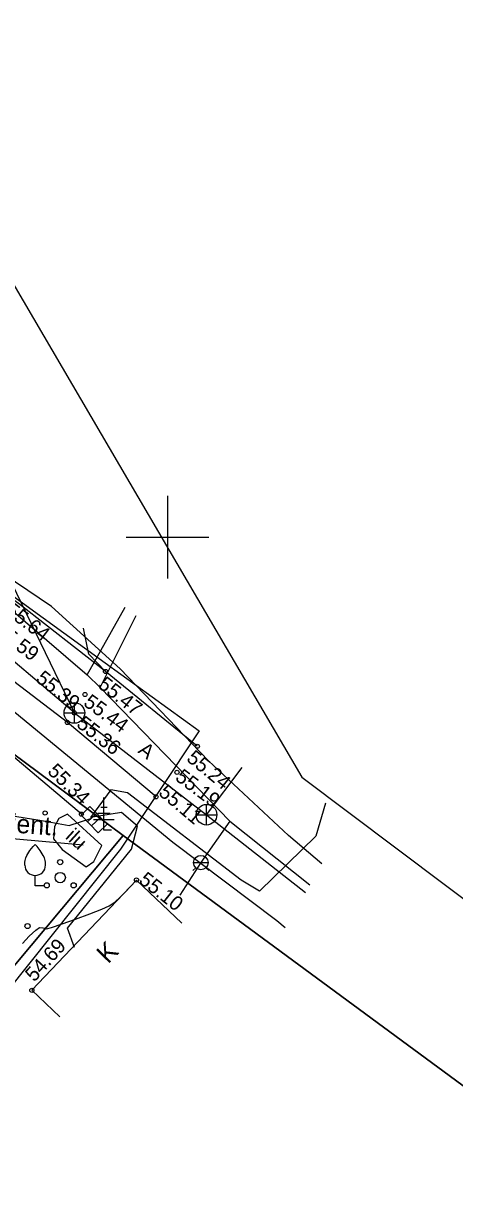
# Model space of a CAD drawing. Extents: x 641571 to 641888, y 6456688 to 6457092.
# Drawn here: x 641743 to 641763.9, y 6456767.9 to 6456824.8 of the extents above; entities that cross this region are included whole.
import ezdxf

# ---------------------------------------------------------------- set-up
doc = ezdxf.new("R2010")
doc.units = 0
for name, color, linetype in [('0_Reoveepumpla', 7, 'Continuous'), ('0_vesi_KAEV', 7, 'Continuous'), ('DTRASS', 7, 'Continuous'), ('HALJASTUS', 7, 'Continuous'), ('HOONE', 7, 'Continuous'), ('HORISONTAAL', 7, 'Continuous'), ('KKAEV', 7, 'Continuous'), ('KPKAABEL', 7, 'Continuous'), ('KTRASS', 7, 'Continuous'), ('MOOTPIIR', 7, 'Continuous'), ('MPKAABEL', 7, 'Continuous'), ('PIIR', 7, 'Continuous'), ('PUU', 7, 'Continuous'), ('SITRASS', 7, 'Continuous'), ('TEE', 7, 'Continuous'), ('VKAEV', 7, 'Continuous'), ('VORK', 7, 'Continuous'), ('VTRASS', 7, 'Continuous')]:
    doc.layers.add(name, color=color, linetype=linetype)

# ---------------------------------------------------------------- blocks, each defined once
blk = doc.blocks.new('KAKAEV')
at = {"layer": 'KKAEV'}
for p, q in [((-1, 0), (1, 0)), ((0, -1), (0, 1))]:
    blk.add_line(p, q, dxfattribs=at)
blk.add_circle((0, 0), 1, dxfattribs=at)

msp = doc.modelspace()

# ---------------------------------------------------------------- linework, layer by layer
at = {"layer": '0_Reoveepumpla'}
for centre in [(641747.002, 6456793.509), (641746.01, 6456792.394), (641745.494, 6456791.504), (641745.156, 6456791.039), (641751.438, 6456789.891), (641750.458, 6456788.628), (641749.442, 6456787.443), (641744.08, 6456786.663), (641745.836, 6456786.606), (641748.496, 6456783.419), (641743.441, 6456778.085)]:
    msp.add_circle(centre, 0.1, dxfattribs=at)
at = {"layer": '0_vesi_KAEV'}
for p, q in [((641746.567, 6456786.644), (641746.138, 6456786.229)), ((641746.756, 6456786.449), (641746.327, 6456786.034))]:
    msp.add_line(p, q, dxfattribs=at)
msp.add_lwpolyline([(641746.246, 6456786.976), (641747.077, 6456786.118), (641746.648, 6456785.702), (641745.817, 6456786.561)], close=True, dxfattribs=at)
at = {"layer": 'DTRASS'}
msp.add_line((641739.951, 6456785.65), (641745.928, 6456785.128), dxfattribs=at)
at = {"layer": 'HALJASTUS'}
for points in [[(641745.836, 6456786.606), (641738.676, 6456792.644), (641732.873, 6456797.627)], [(641746.815, 6456785.093), (641745.164, 6456786.611), (641744.749, 6456786.395), (641744.533, 6456786.01), (641744.49, 6456785.407), (641744.9, 6456784.897), (641746.06, 6456784.056), (641746.444, 6456784.315), (641746.625, 6456784.705), (641746.815, 6456785.093)]]:
    msp.add_lwpolyline(points, dxfattribs=at)
at = {"layer": 'HOONE'}
msp.add_lwpolyline([(641750.692, 6456781.338), (641748.496, 6456783.419), (641743.441, 6456778.085), (641744.79, 6456776.807)], dxfattribs=at)
at = {"layer": 'HORISONTAAL'}
msp.add_lwpolyline([(641742.991, 6456780.353), (641743.313, 6456780.701), (641743.625, 6456780.994), (641743.811, 6456781.131), (641743.972, 6456781.104), (641744.145, 6456781.058), (641744.387, 6456781.127), (641744.899, 6456781.297), (641745.557, 6456781.528), (641746.238, 6456781.777), (641746.818, 6456782.005), (641747.174, 6456782.17), (641747.462, 6456782.373), (641747.712, 6456782.596), (641747.92, 6456782.803), (641748.081, 6456782.959)], dxfattribs=at)
at = {"layer": 'KKAEV'}
for p, q in [((641745.494, 6456791.004), (641745.494, 6456792.004)), ((641744.994, 6456791.504), (641745.994, 6456791.504))]:
    msp.add_line(p, q, dxfattribs=at)
msp.add_circle((641745.494, 6456791.504), 0.5, dxfattribs=at)
at = {"layer": 'KPKAABEL'}
msp.add_lwpolyline([(641757.467, 6456784.199), (641755.845, 6456785.57), (641751.974, 6456789.19), (641747.708, 6456793.636), (641744.393, 6456796.657), (641740.349, 6456799.37), (641736.553, 6456801.782), (641731.218, 6456805.404), (641724.09, 6456810.274), (641714.982, 6456817.559), (641706.503, 6456824.681)], dxfattribs=at)
at = {"layer": 'KTRASS'}
for p, q in [((641745.494, 6456791.504), (641740.264, 6456802.328)), ((641745.494, 6456791.504), (641734.888, 6456800.511)), ((641745.494, 6456791.504), (641751.884, 6456786.578)), ((641751.884, 6456786.578), (641753.611, 6456788.861)), ((641751.884, 6456786.578), (641756.672, 6456782.821))]:
    msp.add_line(p, q, dxfattribs=at)
at = {"layer": 'MOOTPIIR'}
msp.add_lwpolyline([(641728.698, 6456757.227), (641709.062, 6456771.095), (641689.922, 6456783.741), (641685.079, 6456786.004), (641685.907, 6456788.453), (641688.403, 6456792.174), (641694.038, 6456802.298), (641702.853, 6456818.135), (641707.505, 6456823.406), (641717.591, 6456815.478), (641723.165, 6456811.212), (641746.988, 6456793.932), (641751.532, 6456790.635), (641747.724, 6456784.915), (641734.429, 6456768.259)], close=True, dxfattribs=at)
at = {"layer": 'MPKAABEL'}
for points in [[(641757.639, 6456787.139), (641757.17, 6456785.543), (641754.453, 6456782.878), (641753.555, 6456783.407), (641748.059, 6456787.634), (641747.265, 6456787.781), (641746.28, 6456786.45)], [(641739.368, 6456786.419), (641740.371, 6456786.867), (641743.823, 6456786.323), (641745.239, 6456786.058), (641746.287, 6456786.404)], [(641745.495, 6456780.162), (641745.169, 6456781.089), (641748.256, 6456784.912), (641748.548, 6456786.026), (641747.781, 6456786.686), (641746.28, 6456786.45)]]:
    msp.add_lwpolyline(points, dxfattribs=at)
at = {"layer": 'PIIR'}
msp.add_lwpolyline([(641678.62, 6456921.15), (641696.85, 6456890.11), (641715.03, 6456859.13), (641727.13, 6456838.52), (641742.14, 6456812.95), (641756.5, 6456788.4), (641777.2, 6456772.82), (641775.73, 6456771.97), (641809.02, 6456747.21), (641812.87, 6456750.89), (641822.44, 6456739.19), (641843.35, 6456723.36), (641865.18, 6456706.86), (641888.21, 6456688.44), (641879.49, 6456689.1), (641835.3, 6456721.84), (641815.41, 6456736.32), (641788.24, 6456755.82), (641747.86, 6456785.57), (641727.57, 6456800.66), (641735.99, 6456804.79), (641713.48, 6456841.57), (641678.45, 6456901.19)], dxfattribs=at)
for points in [[(641697.3, 6456747.91), (641672.79, 6456764.25), (641703.78, 6456818.14), (641727.57, 6456800.66), (641747.86, 6456785.57), (641731.61, 6456766.16), (641719.52, 6456738.33)], [(641719.52, 6456738.33), (641731.61, 6456766.16), (641747.86, 6456785.57), (641788.24, 6456755.82), (641780.45, 6456745.27), (641768.79, 6456755.21), (641761.63, 6456761.32), (641731.23, 6456734.8)]]:
    msp.add_lwpolyline(points, close=True, dxfattribs=at)
at = {"layer": 'PUU'}
for p, q in [((641746.923, 6456785.832), (641746.923, 6456787.407)), ((641747.223, 6456786.632), (641746.623, 6456786.632)), ((641747.073, 6456786.932), (641746.773, 6456786.932)), ((641747.423, 6456786.332), (641746.423, 6456786.332)), ((641747.283, 6456785.832), (641746.923, 6456785.832)), ((641743.599, 6456783.142), (641743.599, 6456783.642)), ((641743.999, 6456783.142), (641743.599, 6456783.142))]:
    msp.add_line(p, q, dxfattribs=at)
for points in [[(641743.099, 6456784.142), (641743.099, 6456784.292), (641743.109, 6456784.357), (641743.144, 6456784.487), (641743.204, 6456784.607), (641743.349, 6456784.842), (641743.509, 6456785.047), (641743.599, 6456785.142)], [(641744.099, 6456784.142), (641744.099, 6456784.292), (641744.089, 6456784.357), (641744.054, 6456784.487), (641743.994, 6456784.607), (641743.849, 6456784.842), (641743.689, 6456785.047), (641743.599, 6456785.142)]]:
    msp.add_lwpolyline(points, dxfattribs=at)
for centre, radius in [((641744.809, 6456784.287), 0.125), ((641744.809, 6456783.537), 0.25), ((641744.159, 6456783.162), 0.125), ((641745.459, 6456783.162), 0.125), ((641743.23, 6456781.194), 0.125)]:
    msp.add_circle(centre, radius, dxfattribs=at)
msp.add_arc((641743.599, 6456784.142), 0.5, 180, 0, dxfattribs=at)
at = {"layer": 'SITRASS'}
msp.add_lwpolyline([(641755.688, 6456781.115), (641755.282, 6456781.446), (641750.25, 6456785.237), (641742.615, 6456791.519), (641738.104, 6456795.799), (641736.323, 6456797.599), (641736.13, 6456797.73), (641730.837, 6456801.297), (641726.164, 6456804.11), (641718.387, 6456809.72), (641715.69, 6456811.756), (641714.853, 6456812.042), (641714.169, 6456811.972), (641713.797, 6456812.076), (641713.427, 6456812.18), (641712.795, 6456812.792), (641710.013, 6456815.267), (641705.362, 6456818.847), (641703.763, 6456818.506), (641702.117, 6456818.148)], dxfattribs=at)
at = {"layer": 'TEE'}
for points in [[(641751.438, 6456789.891), (641747.002, 6456793.509), (641742.793, 6456796.788), (641732.529, 6456804.232), (641722.518, 6456811.163), (641711.923, 6456819.648), (641707.047, 6456823.558)], [(641749.442, 6456787.443), (641745.156, 6456791.039), (641740.562, 6456794.531), (641730.565, 6456801.739), (641720.727, 6456808.573), (641709.84, 6456816.921), (641704.734, 6456820.906)], [(641747.002, 6456793.509), (641746.197, 6456794.349), (641745.934, 6456795.607)]]:
    msp.add_lwpolyline(points, dxfattribs=at)
at = {"layer": 'VKAEV'}
for p, q in [((641751.363, 6456784.016), (641751.223, 6456783.876)), ((641751.26, 6456784.263), (641751.96, 6456784.263)), ((641751.858, 6456784.016), (641751.997, 6456783.876))]:
    msp.add_line(p, q, dxfattribs=at)
msp.add_circle((641751.61, 6456784.263), 0.35, dxfattribs=at)
at = {"layer": 'VORK'}
for p, q in [((641750, 6456802), (641750, 6456798)), ((641748, 6456800), (641752, 6456800))]:
    msp.add_line(p, q, dxfattribs=at)
at = {"layer": 'VTRASS'}
msp.add_line((641746.121, 6456793.338), (641747.951, 6456796.618), dxfattribs=at)
for points in [[(641701.824, 6456823.954), (641704.571, 6456821.937), (641735.51, 6456800.625), (641740.784, 6456797.961), (641741.161, 6456797.583), (641746.121, 6456793.338), (641746.737, 6456792.736), (641753.013, 6456786.275), (641756.886, 6456783.192)], [(641746.737, 6456792.736), (641748.491, 6456796.217)], [(641753.013, 6456786.275), (641751.61, 6456784.263), (641750.588, 6456782.683)]]:
    msp.add_lwpolyline(points, dxfattribs=at)

# ---------------------------------------------------------------- block references
at = {"layer": 'KKAEV', "xscale": 0.5, "yscale": 0.5}
msp.add_blockref('KAKAEV', (641751.884, 6456786.578), dxfattribs=at)

# ---------------------------------------------------------------- texts
at = {"layer": '0_Reoveepumpla'}
for s, rotation, p in [('55.64', 322.8307, (641742.106, 6456796.338)), ('55.59', 322.684, (641741.578, 6456795.39)), ('55.39', 321.2522, (641743.581, 6456793.07)), ('55.47', 321.8043, (641746.586, 6456792.775)), ('55.44', 323.7283, (641745.888, 6456791.897)), ('55.36', 321.8144, (641745.553, 6456790.87)), ('55.24', 320.7334, (641750.873, 6456789.224)), ('55.34', 315.8384, (641744.156, 6456788.628)), ('55.19', 323.1909, (641750.325, 6456788.289)), ('55.11', 319.8531, (641749.52, 6456787.572)), ('55.10', 321.8, (641748.563, 6456783.319)), ('54.69', 47.5858, (641743.559, 6456778.458))]:
    msp.add_text(s, height=0.7, rotation=rotation, dxfattribs=at).set_placement(p)
at = {"layer": 'DTRASS'}
msp.add_text('orient.', height=0.9, rotation=355.9467, dxfattribs=at).set_placement((641741.337, 6456785.799))
at = {"layer": 'HALJASTUS'}
msp.add_text('ilu', height=0.7, rotation=317.6425, dxfattribs=at).set_placement((641745.02, 6456785.463))
at = {"layer": 'HOONE'}
msp.add_text('K', height=0.9, rotation=45.6031, dxfattribs=at).set_placement((641747.124, 6456779.332))
at = {"layer": 'TEE'}
msp.add_text('A', height=0.7, rotation=321.5819, dxfattribs=at).set_placement((641748.53, 6456789.609))

doc.saveas('drawing.dxf')
